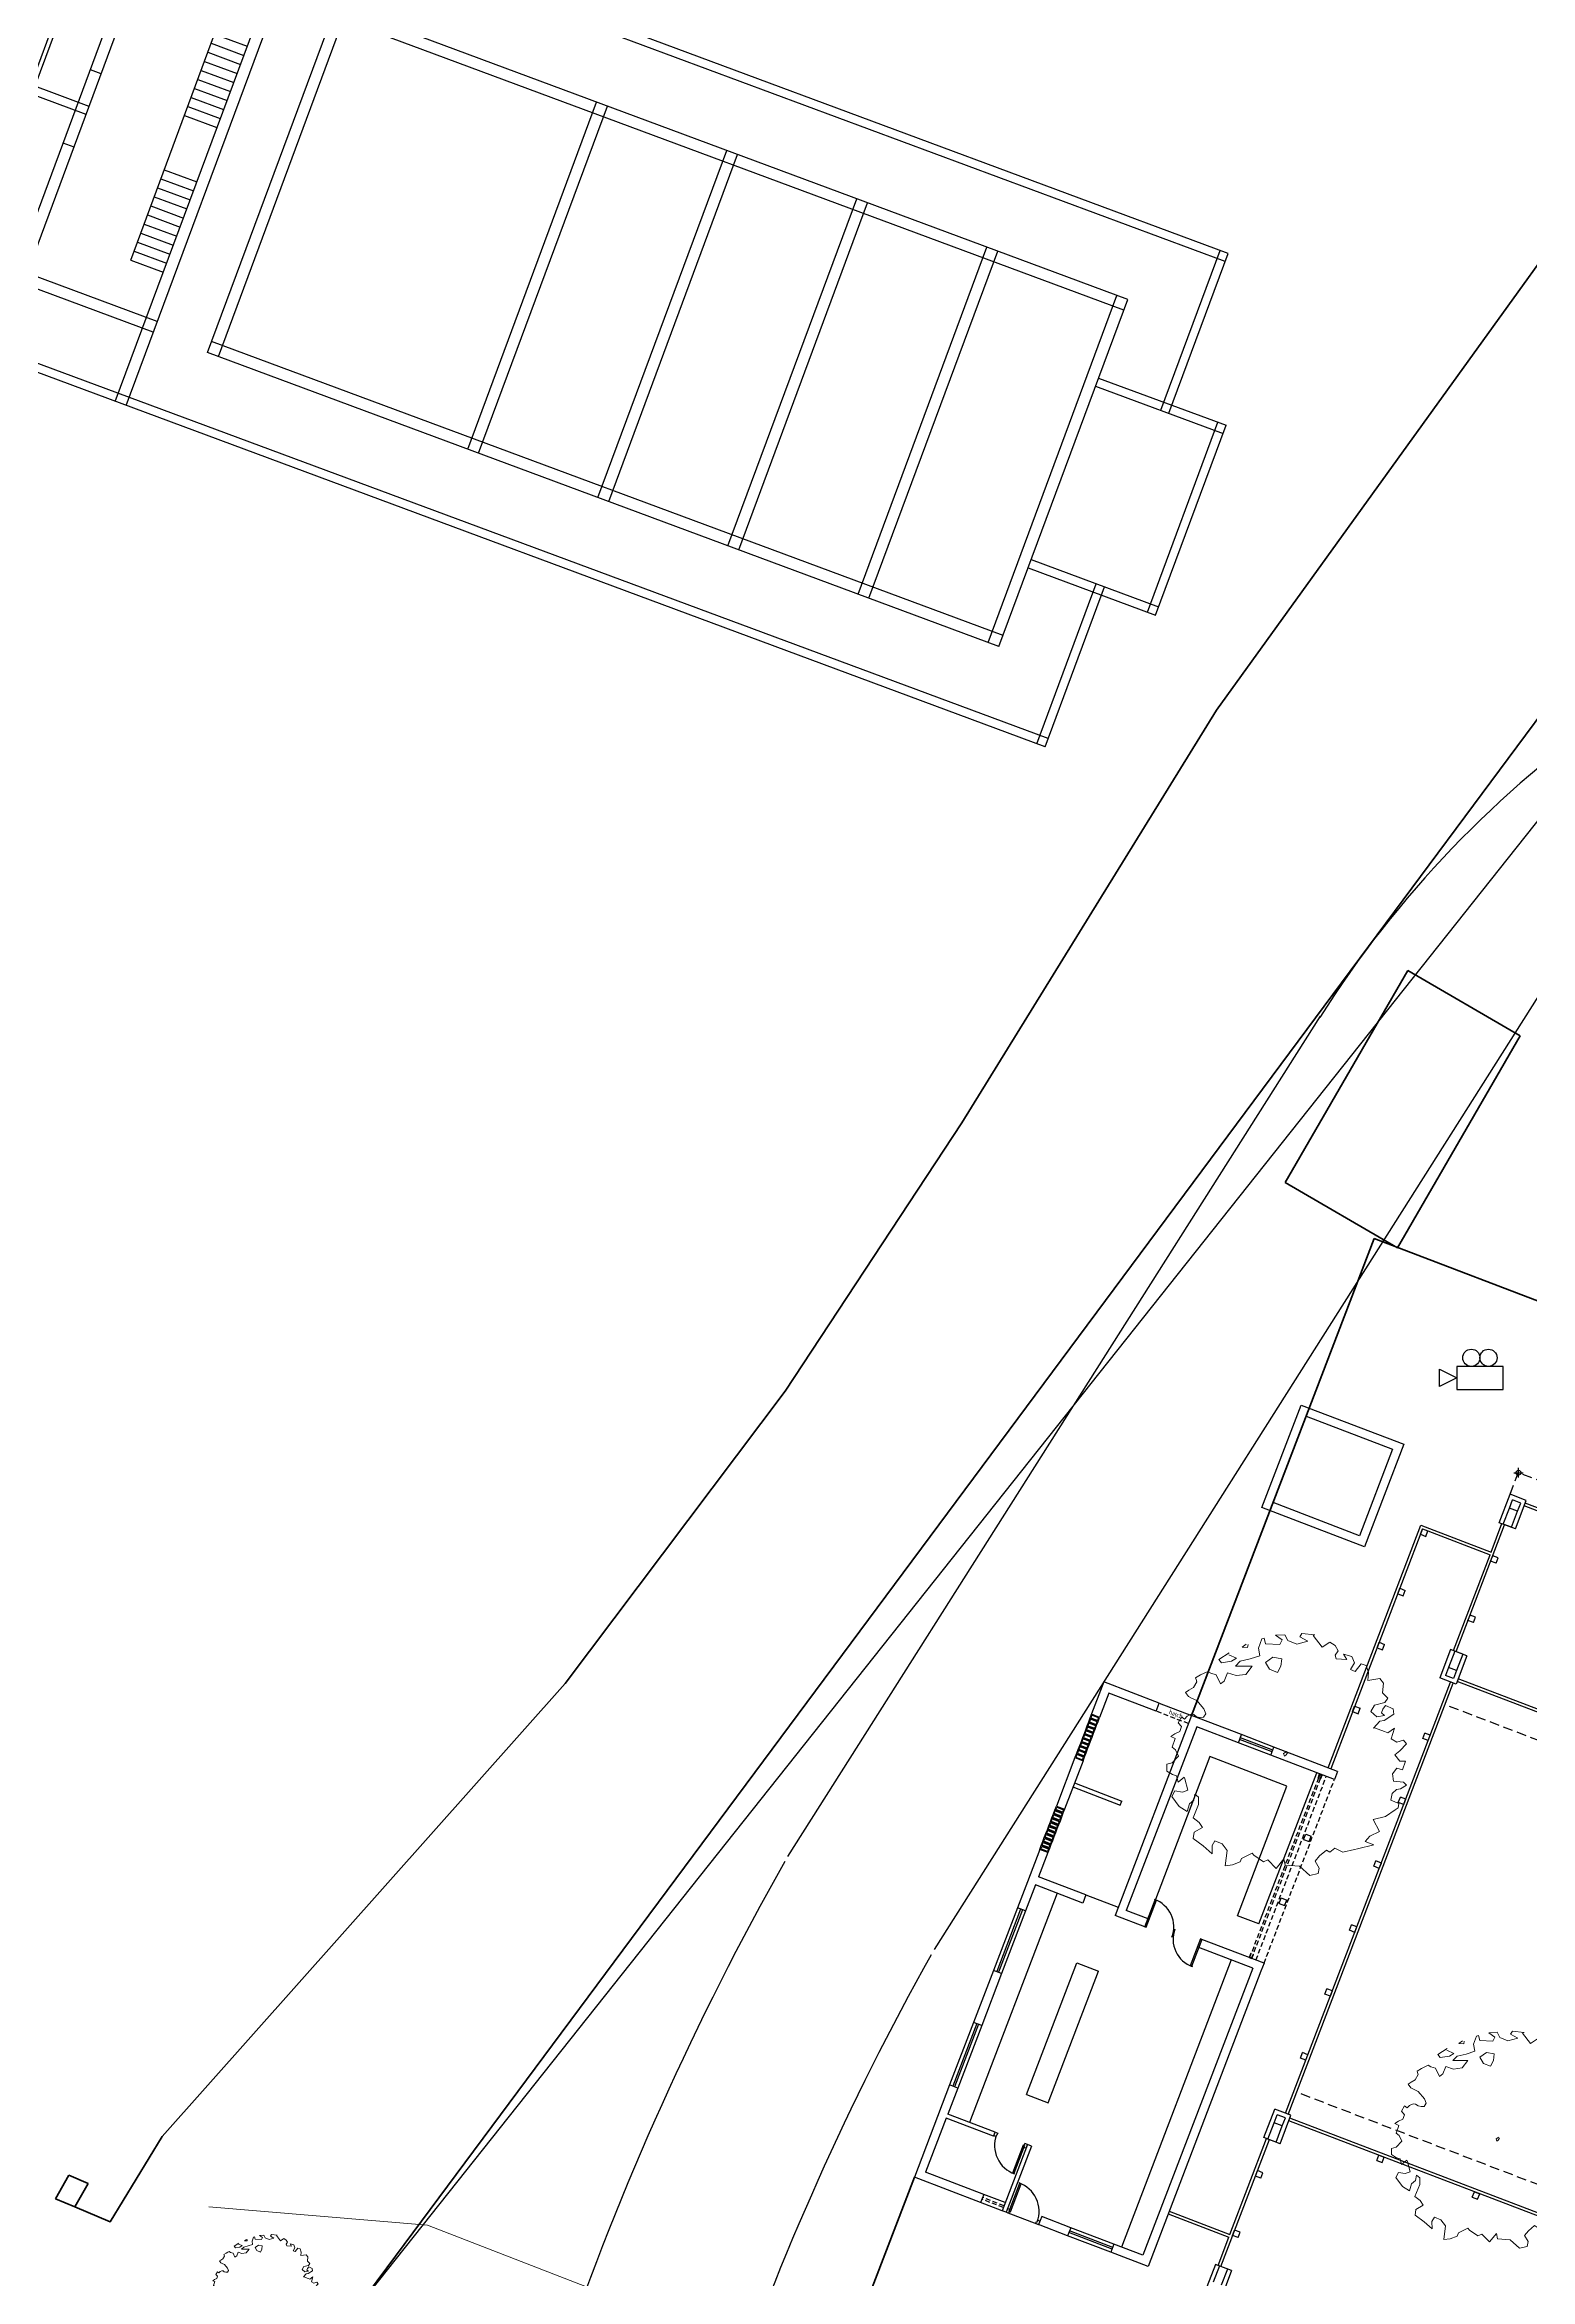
# Model space of a CAD drawing. Extents: x 2080 to 102399, y 2071 to 93424.
# Drawn here: x 75228 to 76769, y 80658 to 82976 of the extents above; entities that cross this region are included whole.
import ezdxf

# ---------------------------------------------------------------- set-up
doc = ezdxf.new("R2010")
doc.units = 0
doc.header["$LTSCALE"] = 20
doc.header["$MEASUREMENT"] = 0
doc.header["$PDMODE"] = 34
doc.header["$PDSIZE"] = 5
for name, pattern in [('ACAD_ISO02W100', [15, 12, -3]), ('DASHED', [0.75, 0.5, -0.25]), ('HIDDEN', [0.375, 0.25, -0.125])]:
    doc.linetypes.add(name, pattern=pattern)
for name, color, linetype, lineweight in [('BUILDING', 4, 'Continuous', 40), ('camera', 11, 'Continuous', 13), ('COUNTRY FENCE', 13, 'ACAD_ISO02W100', 50), ('division', 13, 'Continuous', 18), ('fence', 13, 'FENCELINE2', 40), ('Mango tree', 96, 'Continuous', 5), ('sappotta', 114, 'Continuous', 5)]:
    doc.layers.add(name, color=color, linetype=linetype, lineweight=lineweight)
doc.layers.add('correct', color=230, linetype='Continuous', plot=False)
for name, color, linetype in [('DETTEXT', 7, 'Continuous'), ('DOOR', 1, 'Continuous'), ('ELEC', 11, 'Continuous'), ('jali', 7, 'Continuous'), ('road', 2, 'Continuous'), ('rolling shutter', 8, 'HIDDEN'), ('wall', 13, 'Continuous'), ('WINDOW', 4, 'Continuous'), ('winsill', 5, 'Continuous')]:
    doc.layers.add(name, color=color, linetype=linetype)
doc.styles.add('style2', font='romantic.ttf')
doc.linetypes.add('FENCELINE2', pattern='A,0.25,-0.1,[132,ltypeshp.shx,S=0.1,R=0,X=-0.1,Y=0],-0.1,1', length=1.45)

# ---------------------------------------------------------------- blocks, each defined once
blk = doc.blocks.new('NEEM')
at = {"layer": 'sappotta', "linetype": 'Continuous'}
for p, q in [((-0.359, 1.043), (-0.396, 1.016)), ((-0.213, 1.092), (-0.242, 1.007)), ((-0.191, 1.099), (-0.213, 1.092)), ((-0.177, 1.048), (-0.191, 1.099)), ((-0.043, 1.039), (-0.177, 1.048)), ((0.003, 1.132), (-0.083, 1.127)), ((-0.083, 1.127), (-0.023, 1.083)), ((-0.023, 1.083), (-0.043, 1.039)), ((0.03, 1.077), (0.003, 1.132)), ((0.114, 1.043), (0.03, 1.077)), ((0.216, 1.072), (0.114, 1.043)), ((0.162, 1.144), (0.142, 1.112)), ((0.142, 1.112), (0.216, 1.072)), ((0.283, 1.13), (0.162, 1.144)), ((0.267, 1.123), (0.283, 1.13)), ((0.351, 1.016), (0.267, 1.123)), ((0.421, 1.063), (0.351, 1.016)), ((0.473, 1.03), (0.421, 1.063)), ((-0.517, 0.963), (-0.614, 0.901)), ((-0.614, 0.901), (-0.589, 0.87)), ((-0.589, 0.87), (-0.494, 0.884)), ((-0.521, 0.945), (-0.521, 0.945)), ((-0.449, 0.913), (-0.521, 0.945)), ((-0.494, 0.884), (-0.449, 0.913)), ((-0.415, 0.884), (-0.459, 0.839)), ((-0.459, 0.839), (-0.303, 0.837)), ((-0.32, 0.906), (-0.415, 0.884)), ((-0.396, 1.016), (-0.345, 1.011)), ((-0.303, 0.837), (-0.361, 0.762)), ((-0.345, 1.011), (-0.34, 1.039)), ((-0.23, 0.935), (-0.32, 0.906)), ((-0.242, 1.007), (-0.23, 0.935)), ((-0.108, 0.922), (-0.177, 0.872)), ((-0.177, 0.872), (-0.139, 0.809)), ((-0.027, 0.908), (-0.108, 0.922)), ((-0.067, 0.78), (-0.034, 0.839)), ((-0.034, 0.839), (-0.027, 0.908)), ((0.472, 0.942), (0.501, 0.982)), ((0.483, 0.908), (0.472, 0.942)), ((0.501, 0.982), (0.473, 1.03)), ((0.581, 0.9), (0.483, 0.908)), ((0.551, 0.95), (0.581, 0.9)), ((0.627, 0.928), (0.551, 0.95)), ((0.616, 0.806), (0.654, 0.87)), ((0.654, 0.87), (0.627, 0.928)), ((0.715, 0.86), (0.66, 0.788)), ((0.762, 0.844), (0.715, 0.86)), ((0.783, 0.779), (0.762, 0.844)), ((-0.85, 0.638), (-0.892, 0.613)), ((-0.818, 0.692), (-0.85, 0.638)), ((-0.783, 0.757), (-0.83, 0.729)), ((-0.83, 0.729), (-0.826, 0.714)), ((-0.826, 0.714), (-0.818, 0.692)), ((-0.749, 0.774), (-0.783, 0.757)), ((-0.717, 0.789), (-0.749, 0.774)), ((-0.689, 0.772), (-0.717, 0.789)), ((-0.638, 0.758), (-0.689, 0.772)), ((-0.598, 0.672), (-0.638, 0.758)), ((-0.562, 0.699), (-0.598, 0.672)), ((-0.533, 0.776), (-0.562, 0.699)), ((-0.452, 0.75), (-0.533, 0.776)), ((-0.361, 0.762), (-0.452, 0.75)), ((-0.139, 0.809), (-0.067, 0.78)), ((0.66, 0.788), (0.616, 0.806)), ((0.776, 0.704), (0.783, 0.779)), ((0.888, 0.723), (0.776, 0.704)), ((0.924, 0.679), (0.888, 0.723)), ((0.913, 0.591), (0.924, 0.679)), ((-0.892, 0.613), (-0.923, 0.594)), ((-0.923, 0.594), (-0.895, 0.555)), ((-0.895, 0.555), (-0.868, 0.54)), ((-0.868, 0.54), (-0.818, 0.517)), ((-0.818, 0.517), (-0.752, 0.44)), ((-0.752, 0.44), (-0.735, 0.394)), ((0.804, 0.415), (0.84, 0.475)), ((0.84, 0.475), (0.934, 0.5)), ((0.917, 0.437), (0.904, 0.404)), ((0.964, 0.541), (0.913, 0.591)), ((0.942, 0.471), (0.917, 0.437)), ((0.934, 0.5), (0.964, 0.541)), ((1.014, 0.439), (0.942, 0.471)), ((1.018, 0.389), (1.014, 0.439)), ((-0.978, 0.229), (-1.023, 0.208)), ((-0.96, 0.366), (-0.994, 0.31)), ((-0.994, 0.31), (-0.961, 0.275)), ((-0.961, 0.275), (-0.978, 0.229)), ((-0.935, 0.345), (-0.96, 0.366)), ((-0.908, 0.372), (-0.935, 0.345)), ((-0.87, 0.389), (-0.908, 0.372)), ((-0.846, 0.386), (-0.87, 0.389)), ((-0.821, 0.367), (-0.846, 0.386)), ((-0.788, 0.359), (-0.821, 0.367)), ((-0.757, 0.361), (-0.788, 0.359)), ((-0.735, 0.394), (-0.757, 0.361)), ((0.86, 0.367), (0.804, 0.415)), ((0.829, 0.259), (0.888, 0.326)), ((0.838, 0.262), (0.829, 0.259)), ((0.931, 0.228), (0.838, 0.262)), ((0.933, 0.378), (0.86, 0.367)), ((0.888, 0.326), (0.93, 0.332)), ((0.904, 0.404), (0.933, 0.378)), ((0.93, 0.332), (1.018, 0.389)), ((0.962, 0.217), (0.931, 0.228)), ((1.025, 0.259), (0.962, 0.217)), ((0.996, 0.16), (1.025, 0.259)), ((-1.023, 0.208), (-1.062, 0.182)), ((-1.062, 0.182), (-1.02, 0.162)), ((-1.02, 0.162), (-1.049, 0.084)), ((-1.049, 0.084), (-1.017, 0.059)), ((-1.017, 0.059), (-0.991, -0.002)), ((0.02, 0.041), (-0.009, 0.024)), ((-0.009, 0.024), (0, 0)), ((0, 0), (0.014, 0.011)), ((0.014, 0.011), (0.027, 0.031)), ((1.046, 0.129), (0.996, 0.16)), ((1.029, 0.011), (1.074, 0.049)), ((1.074, -0.047), (1.029, 0.011)), ((1.109, 0.149), (1.046, 0.129)), ((1.074, 0.049), (1.137, 0.114)), ((1.137, 0.114), (1.109, 0.149)), ((-1.097, -0.077), (-1.098, -0.14)), ((-1.098, -0.14), (-1.044, -0.173)), ((-1.048, -0.062), (-1.097, -0.077)), ((-0.991, -0.002), (-1.048, -0.062)), ((-1.044, -0.173), (-1.007, -0.185)), ((-1.007, -0.185), (-0.992, -0.244)), ((-0.992, -0.244), (-0.937, -0.198)), ((-0.937, -0.198), (-0.93, -0.213)), ((1.007, -0.166), (1.046, -0.114)), ((1.016, -0.234), (1.007, -0.166)), ((1.046, -0.114), (1.1, -0.129)), ((1.129, -0.047), (1.074, -0.047)), ((1.1, -0.129), (1.129, -0.047)), ((-1.025, -0.325), (-1.052, -0.378)), ((-1.052, -0.378), (-0.982, -0.471)), ((-0.953, -0.336), (-1.025, -0.325)), ((-0.902, -0.318), (-0.953, -0.336)), ((-0.93, -0.213), (-0.902, -0.318)), ((-0.888, -0.446), (-0.848, -0.411)), ((-0.848, -0.411), (-0.837, -0.355)), ((-0.837, -0.355), (-0.803, -0.383)), ((-0.803, -0.383), (-0.803, -0.452)), ((0.992, -0.411), (1.004, -0.349)), ((1.066, -0.443), (0.992, -0.411)), ((1.004, -0.349), (1.045, -0.311)), ((1.11, -0.243), (1.016, -0.234)), ((1.045, -0.311), (1.083, -0.306)), ((1.083, -0.306), (1.137, -0.273)), ((1.137, -0.273), (1.11, -0.243)), ((-0.982, -0.471), (-0.91, -0.516)), ((-0.91, -0.516), (-0.888, -0.446)), ((-0.803, -0.452), (-0.853, -0.576)), ((-0.853, -0.576), (-0.797, -0.619)), ((-0.797, -0.619), (-0.766, -0.668)), ((0.826, -0.591), (0.943, -0.565)), ((0.887, -0.704), (0.826, -0.591)), ((0.943, -0.565), (1.032, -0.503)), ((1.032, -0.503), (1.061, -0.484)), ((1.061, -0.484), (1.066, -0.443)), ((-0.844, -0.71), (-0.852, -0.77)), ((-0.852, -0.77), (-0.758, -0.838)), ((-0.766, -0.668), (-0.844, -0.71)), ((-0.676, -0.836), (-0.649, -0.791)), ((-0.649, -0.791), (-0.582, -0.82)), ((-0.582, -0.82), (-0.534, -0.881)), ((0.68, -0.867), (0.834, -0.828)), ((0.751, -0.797), (0.797, -0.747)), ((0.834, -0.828), (0.751, -0.797)), ((0.797, -0.747), (0.887, -0.704)), ((-0.758, -0.838), (-0.675, -0.912)), ((-0.675, -0.912), (-0.676, -0.836)), ((-0.534, -0.881), (-0.554, -1.025)), ((-0.554, -1.025), (-0.486, -1.015)), ((-0.486, -1.015), (-0.413, -0.988)), ((-0.413, -0.988), (-0.401, -0.955)), ((-0.401, -0.955), (-0.302, -0.907)), ((-0.302, -0.907), (-0.286, -0.926)), ((-0.286, -0.926), (-0.197, -0.986)), ((-0.197, -0.986), (-0.157, -0.969)), ((-0.157, -0.969), (-0.078, -1.049)), ((-0.078, -1.049), (-0.006, -0.96)), ((-0.006, -0.96), (0.006, -1.017)), ((0.006, -1.017), (0.139, -1.026)), ((0.139, -1.026), (0.236, -1.115)), ((0.287, -0.982), (0.327, -0.932)), ((0.324, -1.046), (0.287, -0.982)), ((0.327, -0.932), (0.391, -0.879)), ((0.391, -0.879), (0.423, -0.897)), ((0.423, -0.897), (0.47, -0.86)), ((0.47, -0.86), (0.543, -0.896)), ((0.543, -0.896), (0.652, -0.871)), ((0.652, -0.871), (0.68, -0.867)), ((0.236, -1.115), (0.314, -1.096)), ((0.314, -1.096), (0.324, -1.046))]:
    blk.add_line(p, q, dxfattribs=at)
blk = doc.blocks.new('DR1H902')
at = {"color": 0}
for p, q in [((-0.5, 0), (-0.5, 1)), ((-0.5, 1), (-0.45, 1)), ((-0.45, 0), (-0.45, 1)), ((-0.5, 0), (-0.45, 0))]:
    blk.add_line(p, q, dxfattribs=at)
blk.add_arc((-0.5, 0), 1, 0, 91.70698, dxfattribs=at)
blk = doc.blocks.new('A$C3B4262AC')
at = {"layer": 'DOOR'}
for p, q in [((0, 4), (0, 0)), ((2.5, 4), (0, 4)), ((0, 0), (3, 0)), ((2.5, 2.25), (2.5, 4)), ((3, 2.25), (2.5, 2.25)), ((3, 0), (3, 2.25))]:
    blk.add_line(p, q, dxfattribs=at)
blk = doc.blocks.new('A$C1F9E242A')
blk.add_blockref('A$C3B4262AC', (0, 0))
at = {"xscale": -1}
blk.add_blockref('A$C3B4262AC', (36, 0), dxfattribs=at)
at = {"layer": 'DOOR', "xscale": -31, "yscale": 31, "zscale": 68.88888888888889}
blk.add_blockref('DR1H902', (18, 2.2), dxfattribs=at)
blk = doc.blocks.new('*U55')
at = {"xscale": -1, "rotation": 89.99999999999815}
blk.add_blockref('A$C1F9E242A', (-14, 20), dxfattribs=at)
blk = doc.blocks.new('*U110')
at = {"xscale": -1, "rotation": 270}
blk.add_blockref('A$C1F9E242A', (-22, -16), dxfattribs=at)
blk = doc.blocks.new('A$C4747145C')
for p, q in [((-20, -51.8), (-8.7, -22.3)), ((8.1, -28.8), (-8.7, -22.3)), ((-9.3, -36.6), (-6.1, -28.2)), ((-0.9, -39.8), (-9.3, -36.6)), ((2.3, -31.4), (-6.1, -28.2)), ((-3.2, -58.2), (8.1, -28.8)), ((-0.9, -39.8), (2.3, -31.4)), ((297.3, -145.9), (5.9, -34.4)), ((298.4, -143.1), (7, -31.6)), ((-197.6, -306.1), (-101.3, -54.4)), ((-99.6, -58.2), (-194.8, -307.1)), ((-101.7, -63.8), (-99.6, -58.2)), ((-101.7, -63.8), (-96.1, -66)), ((-101.3, -54.4), (-28.4, -82.3)), ((-99.6, -58.2), (-94, -60.4)), ((-96.1, -66), (-94, -60.4)), ((-94, -60.4), (-29.5, -85.1)), ((-64.8, -185.6), (-14.4, -53.9)), ((-28.4, -82.3), (-17.2, -52.8)), ((-3.2, -58.2), (-20, -51.8)), ((-67.6, -184.5), (-29.5, -85.1)), ((-28.9, -91.7), (-26.7, -86.1)), ((-23.3, -93.9), (-28.9, -91.7)), ((-21.1, -88.3), (-26.7, -86.1)), ((-23.3, -93.9), (-21.1, -88.3)), ((-125.3, -125.5), (-123.2, -119.9)), ((-125.3, -125.5), (-119.7, -127.6)), ((-123.2, -119.9), (-117.5, -122)), ((-119.7, -127.6), (-117.5, -122)), ((-52.5, -153.4), (-50.3, -147.8)), ((-46.8, -155.5), (-52.5, -153.4)), ((-44.7, -149.9), (-50.3, -147.8)), ((-46.8, -155.5), (-44.7, -149.9)), ((-146.7, -181.5), (-144.6, -175.9)), ((-146.7, -181.5), (-141.1, -183.7)), ((-144.6, -175.9), (-139, -178.1)), ((-141.1, -183.7), (-139, -178.1)), ((-70.4, -183.4), (-81.6, -212.9)), ((-53.6, -189.9), (-70.4, -183.4)), ((-72.6, -201.9), (-75.8, -210.3)), ((-64.2, -205.1), (-72.6, -201.9)), ((-64.2, -205.1), (-67.4, -213.5)), ((-53.6, -189.9), (-64.8, -219.3)), ((-241.7, -664.5), (-70.5, -217.2)), ((-238.9, -665.6), (-67.7, -218.3)), ((-64.8, -219.3), (-81.6, -212.9)), ((-67.4, -213.5), (-75.8, -210.3)), ((227.6, -328), (-63.8, -216.5)), ((228.7, -325.2), (-62.7, -213.7)), ((-372.7, -239), (-339.1, -251.9)), ((-172.1, -247.8), (-170, -242.2)), ((-172.1, -247.8), (-166.5, -250)), ((-170, -242.2), (-164.4, -244.4)), ((-166.5, -250), (-164.4, -244.4)), ((-99.3, -275.7), (-97.1, -270.1)), ((-93.7, -277.9), (-99.3, -275.7)), ((-91.5, -272.3), (-97.1, -270.1)), ((-93.7, -277.9), (-91.5, -272.3)), ((-320.1, -294.5), (-384.4, -462.6)), ((-240.2, -325.1), (-320.1, -294.5)), ((-217.8, -333.7), (-209.3, -311.2)), ((-291.7, -459.6), (-240.2, -325.1)), ((-269.3, -468.1), (-217.8, -333.7)), ((-124.7, -342), (-122.5, -336.4)), ((-119.1, -344.2), (-124.7, -342)), ((-116.9, -338.6), (-122.5, -336.4)), ((-119.1, -344.2), (-116.9, -338.6)), ((-222.9, -380.4), (-220.7, -374.8)), ((-222.9, -380.4), (-217.3, -382.6)), ((-220.7, -374.8), (-215.1, -377)), ((-217.3, -382.6), (-215.1, -377)), ((-150, -408.3), (-147.9, -402.7)), ((-144.4, -410.5), (-150, -408.3)), ((-142.3, -404.9), (-147.9, -402.7)), ((-144.4, -410.5), (-142.3, -404.9)), ((-478.7, -436.2), (-569.7, -673.9)), ((-448.9, -438), (-415.3, -450.8)), ((-269.3, -468.1), (-291.7, -459.6)), ((-248.3, -446.8), (-246.1, -441.1)), ((-248.3, -446.8), (-242.7, -448.9)), ((-246.1, -441.1), (-240.5, -443.3)), ((-242.7, -448.9), (-240.5, -443.3)), ((-175.4, -474.6), (-173.3, -469)), ((-169.8, -476.8), (-175.4, -474.6)), ((-167.7, -471.2), (-173.3, -469)), ((-169.8, -476.8), (-167.7, -471.2)), ((-510.5, -645.1), (-458.1, -508.3)), ((-458.1, -508.3), (-435.7, -516.9)), ((-298, -505.3), (-412, -803.3)), ((-488.1, -653.7), (-435.7, -516.9)), ((-200.8, -540.9), (-198.7, -535.3)), ((-195.2, -543.1), (-200.8, -540.9)), ((-193.1, -537.5), (-198.7, -535.3)), ((-195.2, -543.1), (-193.1, -537.5)), ((-226.2, -607.3), (-224, -601.6)), ((-218.4, -603.8), (-224, -601.6)), ((-220.6, -609.4), (-226.2, -607.3)), ((-220.6, -609.4), (-218.4, -603.8)), ((-510.5, -645.1), (-488.1, -653.7)), ((-264.1, -689.6), (-252.9, -660.2)), ((-253.5, -674.4), (-250.3, -666)), ((-236.1, -666.6), (-252.9, -660.2)), ((-241.9, -669.2), (-250.3, -666)), ((-247.3, -696.1), (-236.1, -666.6)), ((-245.1, -677.6), (-241.9, -669.2)), ((53.2, -783.8), (-238.2, -672.2)), ((54.2, -781), (-237.1, -669.4)), ((-308.9, -823.5), (-258.5, -691.8)), ((-299.4, -790.2), (-261.3, -690.7)), ((-247.3, -696.1), (-264.1, -689.6)), ((-245.1, -677.6), (-253.5, -674.4)), ((-147, -713.6), (-144.8, -708)), ((-147, -713.6), (-141.4, -715.7)), ((-144.8, -708), (-139.2, -710.1)), ((-141.4, -715.7), (-139.2, -710.1)), ((-273, -729.6), (-270.9, -724)), ((-267.4, -731.7), (-273, -729.6)), ((-265.3, -726.1), (-270.9, -724)), ((-267.4, -731.7), (-265.3, -726.1)), ((-48, -751.5), (-45.8, -745.9)), ((-48, -751.5), (-42.4, -753.6)), ((-45.8, -745.9), (-40.2, -748)), ((-42.4, -753.6), (-40.2, -748)), ((-531.5, -767.2), (-497.9, -780)), ((-363.5, -768.8), (-300.5, -793)), ((-362.5, -766), (-299.4, -790.2)), ((-296.6, -791.2), (-294.5, -785.6)), ((-288.9, -787.8), (-294.5, -785.6)), ((-291, -793.4), (-288.9, -787.8)), ((-311.7, -822.4), (-300.5, -793)), ((-291, -793.4), (-296.6, -791.2)), ((-314.5, -821.3), (-325.8, -850.7)), ((-297.7, -827.7), (-314.5, -821.3)), ((-297.7, -827.7), (-309, -857.2))]:
    blk.add_line(p, q)
at = {"linetype": 'DASHED'}
for p, q in [((-8.7, -22.3), (-0.2, -0.2)), ((1120.6, -428.9), (0.1, 0)), ((1030.5, -664.2), (-76.2, -240.6)), ((876.6, -1066.3), (-230.1, -642.7))]:
    blk.add_line(p, q, dxfattribs=at)
at = {"linetype": 'HIDDEN'}
for p, q in [((-342.3, -260.3), (-376, -247.4)), ((-272.4, -505.5), (-199.4, -315)), ((-264, -508.7), (-191, -318.2))]:
    blk.add_line(p, q, dxfattribs=at)
for points in [[(-444, -278.3), (-452.4, -275.1), (-453.9, -279.2), (-445.5, -282.4)], [(-444.9, -278.7), (-452, -276), (-453, -278.7), (-446, -281.4)], [(-478.9, -369.5), (-487.3, -366.2), (-485.7, -362.2), (-477.3, -365.4)], [(-479.3, -368.5), (-486.3, -365.8), (-485.3, -363.1), (-478.3, -365.8)]]:
    blk.add_lwpolyline(points, close=True)
at = {"linetype": 'DASHED'}
blk.add_arc((0, -0.2), 0.25, 69.0547, 159.0547, dxfattribs=at)
at = {"layer": 'DOOR'}
blk.add_line((-359.4, -481.1), (-356.4, -473.3), dxfattribs=at)
at = {"layer": 'jali'}
for points in [[(-436.2, -257.9), (-444.6, -254.6), (-446.1, -258.7), (-437.7, -261.9)], [(-434.6, -253.8), (-443, -250.6), (-444.6, -254.6), (-436.2, -257.9)], [(-435.6, -254.2), (-442.6, -251.5), (-443.6, -254.2), (-436.6, -256.9)], [(-442.4, -274.2), (-450.8, -271), (-452.4, -275.1), (-444, -278.3)], [(-443.4, -274.6), (-450.4, -272), (-451.4, -274.6), (-444.4, -277.3)], [(-440.9, -270.1), (-449.3, -266.9), (-450.8, -271), (-442.4, -274.2)], [(-441.8, -270.5), (-448.8, -267.9), (-449.9, -270.5), (-442.8, -273.2)], [(-439.3, -266), (-447.7, -262.8), (-449.3, -266.9), (-440.9, -270.1)], [(-440.3, -266.5), (-447.3, -263.8), (-448.3, -266.5), (-441.3, -269.1)], [(-437.7, -261.9), (-446.1, -258.7), (-447.7, -262.8), (-439.3, -266)], [(-438.7, -262.4), (-445.7, -259.7), (-446.7, -262.4), (-439.7, -265.1)], [(-437.1, -258.3), (-444.1, -255.6), (-445.2, -258.3), (-438.2, -261)], [(-450.2, -294.6), (-458.6, -291.4), (-460.2, -295.5), (-451.8, -298.7)], [(-451.2, -295.1), (-458.2, -292.4), (-459.2, -295.1), (-452.2, -297.7)], [(-448.7, -290.5), (-457.1, -287.3), (-458.6, -291.4), (-450.2, -294.6)], [(-449.6, -291), (-456.6, -288.3), (-457.7, -291), (-450.7, -293.7)], [(-447.1, -286.5), (-455.5, -283.2), (-457.1, -287.3), (-448.7, -290.5)], [(-448.1, -286.9), (-455.1, -284.2), (-456.1, -286.9), (-449.1, -289.6)], [(-445.5, -282.4), (-453.9, -279.2), (-455.5, -283.2), (-447.1, -286.5)], [(-446.5, -282.8), (-453.5, -280.1), (-454.5, -282.8), (-447.5, -285.5)], [(-472.6, -353.1), (-481, -349.9), (-479.5, -345.9), (-471.1, -349.1)], [(-473.1, -352.1), (-480.1, -349.5), (-479.1, -346.9), (-472.1, -349.6)], [(-482, -377.6), (-490.4, -374.4), (-488.8, -370.3), (-480.4, -373.5)], [(-480.4, -373.5), (-488.8, -370.3), (-487.3, -366.2), (-478.9, -369.5)], [(-480.9, -372.6), (-487.9, -369.9), (-486.8, -367.2), (-479.8, -369.9)], [(-477.3, -365.4), (-485.7, -362.2), (-484.2, -358.1), (-475.7, -361.3)], [(-477.7, -364.4), (-484.7, -361.7), (-483.7, -359), (-476.7, -361.7)], [(-475.7, -361.3), (-484.2, -358.1), (-482.6, -354), (-474.2, -357.2)], [(-476.2, -360.3), (-483.2, -357.6), (-482.2, -355), (-475.2, -357.6)], [(-474.2, -357.2), (-482.6, -354), (-481, -349.9), (-472.6, -353.1)], [(-474.6, -356.2), (-481.6, -353.6), (-480.6, -350.9), (-473.6, -353.5)], [(-488.3, -394), (-496.7, -390.8), (-495.1, -386.7), (-486.7, -389.9)], [(-488.7, -393), (-495.7, -390.3), (-494.7, -387.6), (-487.7, -390.3)], [(-486.7, -389.9), (-495.1, -386.7), (-493.5, -382.6), (-485.1, -385.8)], [(-487.1, -388.9), (-494.1, -386.2), (-493.1, -383.6), (-486.1, -386.2)], [(-485.1, -385.8), (-493.5, -382.6), (-492, -378.5), (-483.6, -381.7)], [(-485.6, -384.8), (-492.6, -382.2), (-491.5, -379.5), (-484.5, -382.1)], [(-483.6, -381.7), (-492, -378.5), (-490.4, -374.4), (-482, -377.6)], [(-484, -380.7), (-491, -378.1), (-490, -375.4), (-483, -378.1)], [(-482.4, -376.7), (-489.4, -374), (-488.4, -371.3), (-481.4, -374)]]:
    blk.add_lwpolyline(points, close=True, dxfattribs=at)
at = {"layer": 'rolling shutter', "color": 8, "linetype": 'HIDDEN'}
for p, q in [((-207.6, -316.8), (-277.3, -498.7)), ((-205.8, -317.5), (-275.4, -499.4))]:
    blk.add_line(p, q, dxfattribs=at)
at = {"layer": 'rolling shutter', "color": 1, "ltscale": 5}
for points in [[(-208, -316.7), (-206.4, -312.3), (-203.6, -313.4), (-205.3, -317.7), (-205.8, -317.5), (-204.3, -313.7), (-206.2, -313), (-207.6, -316.8), (-208, -316.7)], [(-277.7, -498.5), (-279.3, -502.9), (-276.6, -503.9), (-274.9, -499.6), (-275.4, -499.4), (-276.9, -503.3), (-278.7, -502.6), (-277.3, -498.7), (-277.7, -498.5)]]:
    blk.add_lwpolyline(points, dxfattribs=at)
at = {"layer": 'wall'}
for p, q in [((-15.8, -53.4), (-9.3, -36.6)), ((-7.4, -56.6), (-0.9, -39.8)), ((-7.4, -56.6), (-15.8, -53.4)), ((-66.2, -185.1), (-72.6, -201.9)), ((-57.8, -188.3), (-66.2, -185.1)), ((-57.8, -188.3), (-64.2, -205.1)), ((-430.2, -217), (-444.6, -254.6)), ((-425, -228.7), (-434.6, -253.8)), ((-372.7, -239), (-430.2, -217)), ((-376, -247.4), (-425, -228.7)), ((-339.1, -251.9), (-418.5, -459.2)), ((-376, -247.4), (-372.7, -239)), ((-287.3, -271.7), (-339.1, -251.9)), ((-333.9, -263.5), (-406.9, -454)), ((-290.5, -280.1), (-333.9, -263.5)), ((-290.5, -280.1), (-287.3, -271.7)), ((-460.2, -295.5), (-479.5, -345.9)), ((-451.8, -298.7), (-471.1, -349.1)), ((-256.9, -293), (-253.7, -284.6)), ((-191, -318.2), (-256.9, -293)), ((-187.8, -309.8), (-253.7, -284.6)), ((-460.6, -321.8), (-411.6, -340.6)), ((-187.8, -309.8), (-191, -318.2)), ((-462.3, -326), (-413.2, -344.8)), ((-413.2, -344.8), (-411.6, -340.6)), ((-496.7, -390.8), (-509.5, -424.4)), ((-488.3, -394), (-497.9, -419.2)), ((-509.5, -424.4), (-519.9, -451.3)), ((-501.1, -427.6), (-511.5, -454.6)), ((-452.1, -446.4), (-501.1, -427.6)), ((-448.9, -438), (-497.9, -419.2)), ((-448.9, -438), (-452.1, -446.4)), ((-511.5, -454.6), (-519.9, -451.3)), ((-387.7, -471), (-418.5, -459.2)), ((-384.4, -462.6), (-406.9, -454)), ((-384.4, -462.6), (-387.7, -471)), ((-328.4, -484.1), (-331.6, -492.5)), ((-264, -508.7), (-328.4, -484.1)), ((-275.6, -513.9), (-331.6, -492.5)), ((-264, -508.7), (-267.2, -517.1)), ((-544.7, -516.3), (-565.3, -570.2)), ((-536.3, -519.5), (-556.9, -573.4)), ((-536.3, -519.5), (-544.7, -516.3)), ((-275.6, -513.9), (-389.6, -811.8)), ((-267.2, -517.1), (-384.4, -823.5)), ((-556.9, -573.4), (-565.3, -570.2)), ((-590.2, -635.1), (-626.8, -730.7)), ((-581.8, -638.3), (-592.1, -665.3)), ((-581.8, -638.3), (-590.2, -635.1)), ((-593.7, -669.5), (-615.2, -725.5)), ((-544.7, -688.2), (-593.7, -669.5)), ((-543.1, -684), (-592.1, -665.3)), ((-544.7, -688.2), (-543.1, -684)), ((-259.9, -691.2), (-253.5, -674.4)), ((-251.5, -694.5), (-259.9, -691.2)), ((-251.5, -694.5), (-245.1, -677.6)), ((-509.5, -696.9), (-535.7, -765.6)), ((-505.3, -698.5), (-531.5, -767.2)), ((-505.3, -698.5), (-509.5, -696.9)), ((-558.1, -757), (-626.8, -730.7)), ((-554.9, -748.6), (-615.2, -725.5)), ((-554.9, -748.6), (-558.1, -757)), ((-531.5, -767.2), (-535.7, -765.6)), ((-494.7, -771.6), (-497.9, -780)), ((-467.8, -791.6), (-497.9, -780)), ((-464.6, -783.2), (-494.7, -771.6)), ((-464.6, -783.2), (-467.8, -791.6)), ((-419.7, -800.3), (-423, -808.7)), ((-384.4, -823.5), (-423, -808.7)), ((-389.6, -811.8), (-419.7, -800.3)), ((-310.3, -822.9), (-316.8, -839.7)), ((-301.9, -826.1), (-308.4, -842.9))]:
    blk.add_line(p, q, dxfattribs=at)
at = {"layer": 'WINDOW'}
for p, q in [((-255.6, -289.7), (-289.3, -276.9)), ((-254.9, -287.9), (-288.5, -275)), ((-516.6, -452.6), (-541.4, -517.5)), ((-514.7, -453.3), (-539.6, -518.2)), ((-562.1, -571.4), (-586.9, -636.3)), ((-560.2, -572.2), (-585.1, -637.1)), ((-421, -803.6), (-465.8, -786.4)), ((-421.7, -805.5), (-466.5, -788.3))]:
    blk.add_line(p, q, dxfattribs=at)
at = {"layer": 'WINDOW', "linetype": 'HIDDEN'}
for p, q in [((-534.5, -762.3), (-556.9, -753.7)), ((-533.8, -760.4), (-556.2, -751.8))]:
    blk.add_line(p, q, dxfattribs=at)
at = {"layer": 'winsill'}
for p, q in [((-253.7, -284.6), (-287.3, -271.7)), ((-256.9, -293), (-290.5, -280.1)), ((-519.9, -451.3), (-544.7, -516.3)), ((-511.5, -454.6), (-536.3, -519.5)), ((-565.3, -570.2), (-590.2, -635.1)), ((-556.9, -573.4), (-581.8, -638.3)), ((-535.7, -765.6), (-558.1, -757)), ((-532.5, -757.2), (-554.9, -748.6)), ((-419.7, -800.3), (-464.6, -783.2)), ((-423, -808.7), (-467.8, -791.6))]:
    blk.add_line(p, q, dxfattribs=at)
at = {"layer": 'DOOR', "xscale": 29.99999999994164, "yscale": 29.99999999994164, "zscale": 66.66666666653227}
for p, rotation in [((-373.6, -476.4), 339.0546729671428), ((-342.4, -478.7), 159.0546729671428)]:
    blk.add_blockref('DR1H902', p, dxfattribs=dict(at, rotation=rotation))
at = {"layer": 'DOOR', "rotation": 69.0546729671372}
for name, p in [('*U55', (-519.4, -678.1)), ('*U110', (-505, -753.8))]:
    blk.add_blockref(name, p, dxfattribs=at)
at = {"layer": 'DETTEXT', "style": 'style2'}
blk.add_text('hatch', height=4.5, rotation=339.0547, dxfattribs=at).set_placement((-363.2, -249.9))
blk = doc.blocks.new('A$C22A82026')
at = {"layer": 'ELEC', "ltscale": 0.5}
blk.add_lwpolyline([(-10.2, -0.3), (-19.2, -4.8), (-19.2, 4.2), (-10.2, -0.3)], dxfattribs=at)
blk.add_lwpolyline([(-10.2, 5.7), (-10.2, -6.3), (13.8, -6.3), (13.8, 5.7)], close=True, dxfattribs=at)
blk = doc.blocks.new('A$C265A360F')
at = {"layer": 'ELEC', "ltscale": 0.5}
for centre in [(33.1, 20.9), (50.9, 20.9)]:
    blk.add_circle(centre, 8.94, dxfattribs=at)
at = {"layer": 'ELEC', "ltscale": 0.5, "xscale": 2, "yscale": 2, "zscale": 2}
blk.add_blockref('A$C22A82026', (38.4, 0.6), dxfattribs=at)
blk = doc.blocks.new('A$C46994F19')
at = {"linetype": 'ByBlock', "ltscale": 5}
for p, q in [((-94.2, 222.1), (165.8, 222.1)), ((-94.2, 222.1), (-94.2, 186.1)), ((-84.2, 222.1), (-84.2, 186.1)), ((-74.2, 222.1), (-74.2, 186.1)), ((-64.2, 222.1), (-64.2, 186.1)), ((-54.2, 222.1), (-54.2, 186.1)), ((-44.2, 222.1), (-44.2, 186.1)), ((-34.2, 222.1), (-34.2, 186.1)), ((-24.2, 222.1), (-24.2, 186.1)), ((-14.2, 222.1), (-14.2, 186.1)), ((-4.2, 222.1), (-4.2, 186.1)), ((5.8, 222.1), (5.8, 186.1)), ((65.8, 222.1), (65.8, 186.1)), ((75.8, 222.1), (75.8, 186.1)), ((85.8, 222.1), (85.8, 186.1)), ((95.8, 222.1), (95.8, 186.1)), ((105.8, 222.1), (105.8, 186.1)), ((115.8, 222.1), (115.8, 186.1)), ((125.8, 222.1), (125.8, 186.1)), ((135.8, 222.1), (135.8, 186.1)), ((145.8, 222.1), (145.8, 186.1)), ((155.8, 222.1), (155.8, 186.1))]:
    blk.add_line(p, q, dxfattribs=at)
at = {"layer": 'wall', "linetype": 'ByBlock', "ltscale": 5}
for p, q in [((-237.2, -842.9), (-237.2, 618.1)), ((-228.2, -842.9), (-228.2, 618.1)), ((31.3, 318.1), (31.3, 618.1)), ((40.3, 318.1), (40.3, 618.1)), ((299.8, -842.9), (299.8, 618.1)), ((308.8, -842.9), (308.8, 618.1)), ((116.8, 382.6), (40.3, 382.6)), ((116.8, 378.1), (40.3, 378.1)), ((-237.2, 330.1), (308.8, 330.1)), ((-156.2, 174.1), (-156.2, 330.1)), ((-144.2, 174.1), (-144.2, 330.1)), ((-4.7, 318.1), (-4.7, 330.1)), ((76.3, 318.1), (76.3, 330.1)), ((-237.2, 318.1), (308.8, 318.1)), ((-237.2, 186.1), (308.8, 186.1)), ((-237.2, 174.1), (308.8, 174.1)), ((-156.2, -761.9), (-156.2, 114.1)), ((-156.2, 114.1), (227.8, 114.1)), ((-156.2, 102.1), (227.8, 102.1)), ((-144.2, -761.9), (-144.2, 114.1)), ((215.8, -761.9), (215.8, 114.1)), ((227.8, -761.9), (227.8, 114.1)), ((-156.2, -173.9), (227.8, -173.9)), ((-156.2, -185.9), (227.8, -185.9)), ((-156.2, -317.9), (227.8, -317.9)), ((-156.2, -329.9), (227.8, -329.9)), ((-156.2, -461.9), (227.8, -461.9)), ((-156.2, -473.9), (227.8, -473.9)), ((-156.2, -605.9), (227.8, -605.9)), ((-156.2, -617.9), (227.8, -617.9)), ((-156.2, -749.9), (227.8, -749.9)), ((-156.2, -761.9), (227.8, -761.9)), ((-69.2, -761.9), (-69.2, -902.9)), ((-60.2, -761.9), (-60.2, -902.9)), ((131.8, -761.9), (131.8, -902.9)), ((140.8, -761.9), (140.8, -902.9)), ((-237.2, -833.9), (-60.2, -833.9)), ((131.8, -833.9), (308.8, -833.9)), ((-237.2, -842.9), (-60.2, -842.9)), ((131.8, -842.9), (308.8, -842.9)), ((-69.2, -893.9), (140.8, -893.9)), ((-69.2, -902.9), (140.8, -902.9))]:
    blk.add_line(p, q, dxfattribs=at)

msp = doc.modelspace()

# ---------------------------------------------------------------- linework, layer by layer
at = {"ltscale": 0.5}
msp.add_lwpolyline([(76490.762, 81458.208), (76531.515, 81564.675), (76637.982, 81523.923), (76597.229, 81417.456)], close=True, dxfattribs=at)
msp.add_lwpolyline([(76502.385, 81463.396), (76536.703, 81553.053), (76626.359, 81518.735), (76592.041, 81429.079), (76502.385, 81463.396)], dxfattribs=at)
msp.add_point((76756.96, 81494.426), dxfattribs=at)
at = {"layer": 'BUILDING', "linetype": 'Continuous'}
for p, q in [((76642.252, 82015.394), (76515.028, 81795.529)), ((76642.252, 82015.394), (76758.55, 81947.758)), ((76758.55, 81947.758), (76631.326, 81727.893)), ((76515.028, 81795.529), (76631.326, 81727.893))]:
    msp.add_line(p, q, dxfattribs=at)
at = {"layer": 'correct', "linetype": 'Continuous', "ltscale": 0.5}
msp.add_line((75547.53, 80622.369), (77243.974, 82758.775), dxfattribs=at)
at = {"layer": 'COUNTRY FENCE', "linetype": 'Continuous'}
msp.add_line((75299.36, 80288.369), (77189.319, 82831.973), dxfattribs=at)
at = {"layer": 'COUNTRY FENCE', "color": 13, "linetype": 'Continuous'}
msp.add_lwpolyline([(75996.247, 81579.065), (76179.239, 81857.486), (76443.785, 82285.527), (77095.506, 83189.759), (77619.142, 82926.337)], dxfattribs=at)
at = {"layer": 'COUNTRY FENCE', "linetype": 'Continuous'}
for points in [[(75767.743, 81275.859), (75996.247, 81579.065)], [(75767.743, 81275.859), (75349.641, 80806.017)], [(75259.191, 80732.817), (75295.832, 80717.485), (75349.641, 80806.017)], [(75252.737, 80765.634), (75239.065, 80741.217)], [(75272.863, 80757.233), (75252.737, 80765.634)], [(75272.863, 80757.233), (75259.191, 80732.817), (75239.065, 80741.217)]]:
    msp.add_lwpolyline(points, dxfattribs=at)
at = {"layer": 'division', "linetype": 'Continuous'}
msp.add_lwpolyline([(75398.049, 80732.789), (75624.941, 80713.793), (75961.071, 80583.581)], dxfattribs=at)
at = {"layer": 'fence', "linetype": 'Continuous'}
for p, q in [((76417.842, 81242.524), (76607.285, 81737.452)), ((78340.661, 81073.968), (76607.285, 81737.452)), ((76047.763, 80548.424), (76130.172, 80763.721))]:
    msp.add_line(p, q, dxfattribs=at)
at = {"layer": 'road', "linetype": 'Continuous', "ltscale": 0.5}
for p, q in [((76150.899, 80999.934), (76800.201, 82024.153)), ((75998.84, 81096.256), (76551.632, 81968.238))]:
    msp.add_line(p, q, dxfattribs=at)
for centre, radius, start, end in [((77490.157, 81372.272), 1111.758, 124.649192, 147.670461), ((78682.837, 79572.447), 3086.543, 150.527882, 171.501745), ((78689.677, 79570.835, 0), 2913.54, 150.753145, 171.355667)]:
    msp.add_arc(centre, radius, start, end, dxfattribs=at)

# ---------------------------------------------------------------- block references
at = {"ltscale": 0.5, "rotation": 69.62728195241021}
msp.add_blockref('A$C46994F19', (75558.095, 82763.34), dxfattribs=at)
at = {"ltscale": 0.5}
msp.add_blockref('A$C4747145C', (76756.96, 81494.426), dxfattribs=at)
at = {"layer": 'camera', "ltscale": 0.5}
msp.add_blockref('A$C265A360F', (76674.924, 81592.776), dxfattribs=at)
at = {"layer": 'Mango tree', "linetype": 'Continuous'}
for p, xscale, yscale, zscale in [((76514.246, 81200.547), 111.2090058411704, 111.2090058411704, 111.2090058411704), ((76734.57, 80801.058), 99.71731710428139, 99.71731710428139, 99.71731710428139), ((75454.975, 80647.219), 49.73619491429417, 49.73619491429417, 49.73619491429417)]:
    msp.add_blockref('NEEM', p, dxfattribs=dict(at, xscale=xscale, yscale=yscale, zscale=zscale))

doc.saveas('drawing.dxf')
